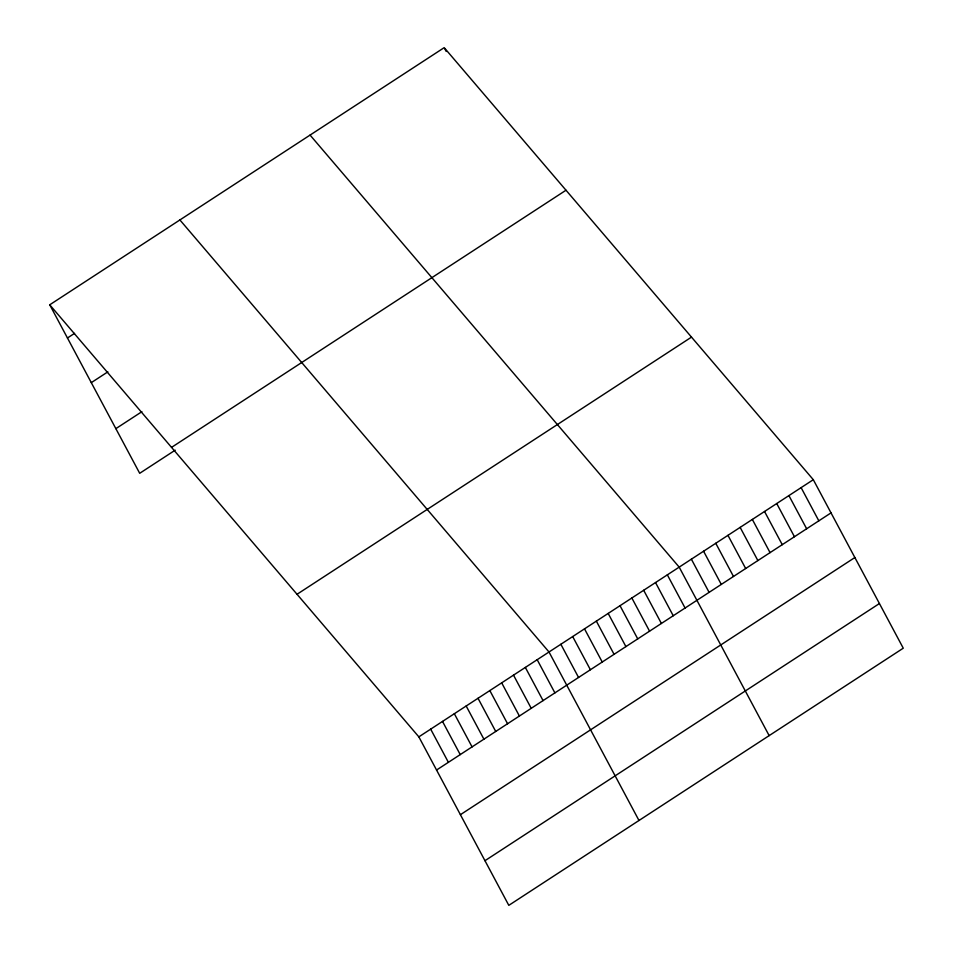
<?xml version="1.0" encoding="UTF-8"?>
<svg xmlns="http://www.w3.org/2000/svg" width="953" height="953" viewBox="0 0 953 953"><rect width="100%" height="100%" fill="white"/><g stroke="black" fill="none" stroke-linecap="round" stroke-linejoin="round"><path stroke-width="1.43" d="M49.735 304.805L444.193 47.65L813.302 479.693L903.265 648.195L508.807 905.35L418.844 736.86L49.735 304.805L139.698 473.307L175.197 450.161M67.449 337.993L74.548 333.371M91.285 382.653L107.856 371.849M115.861 428.647L141.89 411.684M171.54 447.386L565.999 190.231M297.038 594.279L691.497 337.124M418.844 736.86L813.302 479.693M436.557 770.036L831.028 512.881M460.406 814.696L854.865 557.529M484.97 860.702L879.428 603.535M310.07 135.088L679.191 567.13L769.154 735.621M179.903 219.952L549.011 651.995L638.986 820.485M801.116 487.638L818.83 520.826M788.917 495.596L806.643 528.772M776.731 503.541L794.445 536.73M764.532 511.487L782.258 544.675M752.346 519.433L770.06 552.621M740.147 527.39L757.873 560.567M727.961 535.336L745.675 568.524M715.763 543.281L733.488 576.47M444.872 48.925L446.23 51.474M703.576 551.227L721.29 584.415M691.378 559.185L709.103 592.361M667.35 574.85L685.076 608.026M655.521 582.557L673.235 615.745M643.68 590.276L661.406 623.465M631.851 597.984L649.565 631.172M620.022 605.703L637.736 638.891M608.181 613.422L625.907 646.599M596.352 621.13L614.066 654.318M584.511 628.849L602.236 662.037M572.682 636.556L590.395 669.745M560.852 644.276L578.566 677.464M537.182 659.702L554.896 692.891M525.341 667.422L543.067 700.61M513.512 675.141L531.226 708.317M501.683 682.848L519.397 716.037M489.842 690.568L507.568 723.756M478.013 698.275L495.727 731.463M466.172 705.994L483.898 739.183M454.343 713.714L472.069 746.902M442.514 721.421L460.228 754.609M430.673 729.14L448.398 762.329"/></g></svg>
